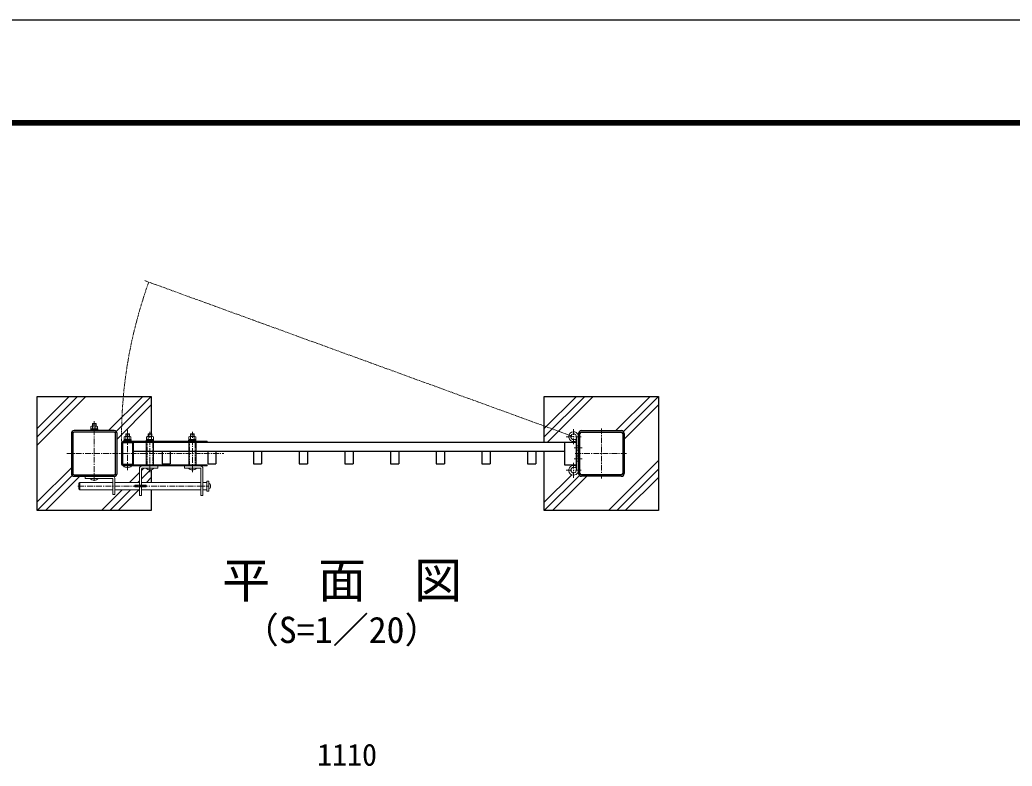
# Model space of a CAD drawing. Units: millimetres, scale not verified. Extents: x -4200 to 4200, y -2970 to 2970.
# Drawn here: x -2601 to -429, y 1337 to 2970 of the extents above; entities that cross this region are included whole.
import ezdxf
from ezdxf.enums import TextEntityAlignment as Align

# ---------------------------------------------------------------- set-up
doc = ezdxf.new("R2010")
doc.units = ezdxf.units.MM
doc.header["$LTSCALE"] = 10
for name, pattern in [('USER1', [2, 1.25, -0.25, 0.25, -0.25]), ('USER2', [0.375, 0.25, -0.125]), ('USER3', [1.25, 0.625, -0.125, 0.125, -0.125, 0.125, -0.125])]:
    doc.linetypes.add(name, pattern=pattern)
for name, color, linetype, lineweight in [('0-0_D-TTL-TXT', 7, 'Continuous', 25), ('0-1_D-TTL', 7, 'Continuous', 25), ('0-2_D-STR-DIM', 7, 'Continuous', 13), ('0-5_D-STR1', 1, 'Continuous', 25), ('0-7_D-STR4', 7, 'Continuous', 25), ('0-8_D-STR3', 3, 'Continuous', 13), ('0-9_D-BMK', 2, 'USER1', 13), ('0-A_D-DCR-HCH', 7, 'Continuous', 13)]:
    doc.layers.add(name, color=color, linetype=linetype, lineweight=lineweight)
doc.styles.add('ＭＳ ゴシック', font='')
doc.styles.get('ＭＳ ゴシック').set_extended_font_data('MS Gothic')

msp = doc.modelspace()

# ---------------------------------------------------------------- linework, layer by layer
at = {"layer": '0-1_D-TTL', "color": 2}
msp.add_lwpolyline([(-4199.68, 2970.23), (4200.32, 2970.23), (4200.32, -2969.77), (-4199.68, -2969.77)], close=True, dxfattribs=at)
at = {"layer": '0-1_D-TTL'}
for points in [[(-3929.68, 2750.23), (3930.32, 2750.23), (3930.32, -2749.77), (-3929.68, -2749.77)], [(-3927.18, 2747.73), (3927.82, 2747.73), (3927.82, -2747.27), (-3927.18, -2747.27)], [(-3924.68, 2745.23), (3925.32, 2745.23), (3925.32, -2744.77), (-3924.68, -2744.77)], [(-3922.18, 2742.73), (3922.82, 2742.73), (3922.82, -2742.27), (-3922.18, -2742.27)], [(-3919.68, 2740.23), (3920.32, 2740.23), (3920.32, -2739.77), (-3919.68, -2739.77)]]:
    msp.add_lwpolyline(points, close=True, dxfattribs=at)
at = {"layer": '0-5_D-STR1'}
for p, q in [((-2488.4, 2064.59), (-2488.4, 1977.39)), ((-2485.2, 2064.59), (-2485.2, 1977.39)), ((-2394.8, 2070.99), (-2482, 2070.99)), ((-2394.8, 2067.79), (-2482, 2067.79)), ((-2391.6, 1977.39), (-2391.6, 2064.59)), ((-2388.4, 1977.39), (-2388.4, 2064.59)), ((-1378.4, 2064.59), (-1378.4, 1984.29)), ((-1378.4, 1977.39), (-1378.4, 2064.59)), ((-1375.2, 1977.39), (-1375.2, 2064.59)), ((-1372, 2070.99), (-1284.8, 2070.99)), ((-1372, 2067.79), (-1284.8, 2067.79)), ((-1281.6, 2064.59), (-1281.6, 1977.39)), ((-1278.4, 2064.59), (-1278.4, 1977.39)), ((-2378.4, 2044.39), (-2378.4, 1997.59)), ((-2378.4, 2044.39), (-2378.4, 1997.59)), ((-2354, 2045.99), (-2376.8, 2045.99)), ((-2354, 2045.99), (-2376.8, 2045.99)), ((-2354, 2045.99), (-1383.4, 2045.99)), ((-2352.4, 1997.59), (-2352.4, 2044.39)), ((-2352.4, 1997.59), (-2352.4, 2044.39)), ((-1409.4, 2045.99), (-1409.4, 1995.99)), ((-1383.4, 2045.99), (-1383.4, 1995.99)), ((-2352.4, 2025.99), (-1409.4, 2025.99)), ((-2289.9, 2025.99), (-2289.9, 1997.99)), ((-2271.9, 2025.99), (-2271.9, 1997.99)), ((-2189.9, 2025.99), (-2189.9, 1997.99)), ((-2171.9, 2025.99), (-2171.9, 1997.99)), ((-2089.9, 2025.99), (-2089.9, 1997.99)), ((-2071.9, 2025.99), (-2071.9, 1997.99)), ((-1989.9, 2025.99), (-1989.9, 1997.99)), ((-1971.9, 2025.99), (-1971.9, 1997.99)), ((-1889.9, 2025.99), (-1889.9, 1997.99)), ((-1871.9, 2025.99), (-1871.9, 1997.99)), ((-1789.9, 2025.99), (-1789.9, 1997.99)), ((-1771.9, 2025.99), (-1771.9, 1997.99)), ((-1689.9, 2025.99), (-1689.9, 1997.99)), ((-1671.9, 2025.99), (-1671.9, 1997.99)), ((-1589.9, 2025.99), (-1589.9, 1997.99)), ((-1571.9, 2025.99), (-1571.9, 1997.99)), ((-1489.9, 2025.99), (-1489.9, 1997.99)), ((-1471.9, 2025.99), (-1471.9, 1997.99)), ((-2376.8, 1995.99), (-2354, 1995.99)), ((-2376.8, 1995.99), (-2354, 1995.99)), ((-2289.9, 1997.99), (-2271.9, 1997.99)), ((-2189.9, 1997.99), (-2171.9, 1997.99)), ((-2089.9, 1997.99), (-2071.9, 1997.99)), ((-1989.9, 1997.99), (-1971.9, 1997.99)), ((-1889.9, 1997.99), (-1871.9, 1997.99)), ((-1789.9, 1997.99), (-1771.9, 1997.99)), ((-1689.9, 1997.99), (-1671.9, 1997.99)), ((-1589.9, 1997.99), (-1571.9, 1997.99)), ((-1489.9, 1997.99), (-1471.9, 1997.99)), ((-1409.4, 1995.99), (-1383.4, 1995.99)), ((-2482, 1974.19), (-2394.8, 1974.19)), ((-2482, 1970.99), (-2394.8, 1970.99)), ((-1284.8, 1974.19), (-1372, 1974.19)), ((-1284.8, 1970.99), (-1372, 1970.99))]:
    msp.add_line(p, q, dxfattribs=at)
msp.add_lwpolyline([(-2376.8, 1997.59), (-2354, 1997.59), (-2354, 2044.39), (-2376.8, 2044.39)], close=True, dxfattribs=at)
msp.add_lwpolyline([(-2376.8, 1997.59), (-2354, 1997.59), (-2354, 2044.39), (-2376.8, 2044.39)], close=True, dxfattribs=at)
for centre, radius, start, end in [((-2482, 2064.59), 6.4, 90, 180), ((-2482, 2064.59), 3.2, 90, 180), ((-2394.8, 2064.59), 6.4, 0, 90), ((-2394.8, 2064.59), 3.2, 0, 90), ((-1372, 2064.59), 6.4, 90, 180), ((-1372, 2064.59), 3.2, 90, 180), ((-1284.8, 2064.59), 6.4, 0, 90), ((-1284.8, 2064.59), 3.2, 0, 90), ((-2376.8, 2044.39), 1.6, 90, 180), ((-2376.8, 2044.39), 1.6, 90, 180), ((-2354, 2044.39), 1.6, 0, 90), ((-2354, 2044.39), 1.6, 0, 90), ((-2482, 1977.39), 6.4, 180, 270), ((-2482, 1977.39), 3.2, 180, 270), ((-2394.8, 1977.39), 6.4, 270, 0), ((-2394.8, 1977.39), 3.2, 270, 0), ((-2376.8, 1997.59), 1.6, 180, 270), ((-2376.8, 1997.59), 1.6, 180, 270), ((-2354, 1997.59), 1.6, 270, 0), ((-2354, 1997.59), 1.6, 270, 0), ((-1372, 1977.39), 6.4, 180, 270), ((-1372, 1977.39), 3.2, 180, 270), ((-1284.8, 1977.39), 6.4, 270, 0), ((-1284.8, 1977.39), 3.2, 270, 0)]:
    msp.add_arc(centre, radius, start, end, dxfattribs=at)
at = {"layer": '0-7_D-STR4'}
for p, q in [((-2563.4, 1895.99), (-2563.4, 2145.99)), ((-1453.4, 2045.99), (-1453.4, 2145.99)), ((-1453.4, 2075.74), (-1383.15, 2145.99)), ((-1453.4, 2057.35), (-1364.76, 2145.99)), ((-1446.38, 2045.99), (-1346.38, 2145.99)), ((-1296.78, 2070.99), (-1221.78, 2145.99)), ((-1280.27, 2069.11), (-1203.4, 2145.99)), ((-1278.4, 2052.6), (-1203.4, 2127.6)), ((-1453.4, 1895.99), (-1453.4, 2025.99)), ((-1312.73, 1895.99), (-1203.4, 2005.32)), ((-2313.4, 1985.57), (-2313.4, 1957.69)), ((-1294.35, 1895.99), (-1203.4, 1986.94)), ((-1453.4, 1895.99), (-1376.52, 1972.86)), ((-1452.95, 1914.82), (-1393.31, 1974.46)), ((-1435.01, 1895.99), (-1360.01, 1970.99)), ((-1275.96, 1895.99), (-1203.4, 1968.55)), ((-2313.4, 1941.69), (-2313.4, 1895.99)), ((-2313.4, 1895.99), (-2563.4, 1895.99)), ((-1203.4, 1895.99), (-1453.4, 1895.99))]:
    msp.add_line(p, q, dxfattribs=at)
for points in [[(-2563.4, 2145.99), (-2313.4, 2145.99), (-2313.4, 2064.19)], [(-1453.4, 2145.99), (-1203.4, 2145.99), (-1203.4, 1895.99)]]:
    msp.add_lwpolyline(points, dxfattribs=at)
at = {"layer": '0-8_D-STR3'}
for p, q in [((-2442.4, 2081.09), (-2442.4, 2085.81)), ((-2441.72, 2081.09), (-2441.72, 2086.49)), ((-2435.07, 2086.49), (-2441.72, 2086.49)), ((-2435.07, 2081.09), (-2435.07, 2086.49)), ((-2435.07, 2086.49), (-2434.4, 2085.81)), ((-2434.4, 2081.09), (-2434.4, 2085.81)), ((-2446.4, 2072.59), (-2446.4, 2070.99)), ((-2446.4, 2070.99), (-2430.4, 2070.99)), ((-2446.1, 2074.59), (-2430.7, 2074.59)), ((-2446.1, 2072.59), (-2446.1, 2074.59)), ((-2430.7, 2072.59), (-2446.1, 2072.59)), ((-2445.9, 2074.59), (-2445.9, 2080.39)), ((-2445.9, 2074.59), (-2430.9, 2074.59)), ((-2444.17, 2081.09), (-2432.63, 2081.09)), ((-2442.15, 2074.59), (-2442.15, 2080.39)), ((-2438.9, 2074.59), (-2438.9, 2072.59)), ((-2437.9, 2074.59), (-2437.9, 2072.59)), ((-2434.65, 2074.59), (-2434.65, 2080.39)), ((-2430.9, 2074.59), (-2430.9, 2080.39)), ((-2430.7, 2074.59), (-2430.7, 2072.59)), ((-2368.72, 2058.39), (-2368.72, 2063.69)), ((-2362.07, 2063.69), (-2368.72, 2063.69)), ((-2362.07, 2058.39), (-2362.07, 2063.69)), ((-2362.07, 2063.69), (-2361.4, 2063.01)), ((-2320.4, 2058.39), (-2320.4, 2063.51)), ((-2319.72, 2058.39), (-2319.72, 2064.19)), ((-2313.07, 2064.19), (-2319.72, 2064.19)), ((-2313.07, 2058.39), (-2313.07, 2064.19)), ((-2313.07, 2064.19), (-2312.4, 2063.51)), ((-2312.4, 2058.39), (-2312.4, 2063.51)), ((-2227.4, 2058.39), (-2227.4, 2063.51)), ((-2226.72, 2058.39), (-2226.72, 2064.19)), ((-2220.08, 2064.19), (-2226.72, 2064.19)), ((-2220.08, 2058.39), (-2220.08, 2064.19)), ((-2220.08, 2064.19), (-2219.4, 2063.51)), ((-2219.4, 2058.39), (-2219.4, 2063.51)), ((-2375.9, 2048.29), (-2375.9, 2045.99)), ((-2375.9, 2048.29), (-2190.9, 2048.29)), ((-2375.9, 2045.99), (-2190.9, 2045.99)), ((-2373.4, 2049.89), (-2373.4, 2048.29)), ((-2373.4, 2048.29), (-2357.4, 2048.29)), ((-2373.1, 2051.89), (-2357.7, 2051.89)), ((-2373.1, 2049.89), (-2373.1, 2051.89)), ((-2357.7, 2049.89), (-2373.1, 2049.89)), ((-2372.9, 2051.89), (-2372.9, 2057.69)), ((-2372.9, 2051.89), (-2357.9, 2051.89)), ((-2371.17, 2058.39), (-2359.63, 2058.39)), ((-2369.4, 2058.39), (-2369.4, 2063.01)), ((-2369.15, 2051.89), (-2369.15, 2057.69)), ((-2365.9, 2051.89), (-2365.9, 2049.89)), ((-2364.9, 2051.89), (-2364.9, 2049.89)), ((-2361.65, 2051.89), (-2361.65, 2057.69)), ((-2361.4, 2058.39), (-2361.4, 2063.01)), ((-2357.9, 2051.89), (-2357.9, 2057.69)), ((-2357.7, 2051.89), (-2357.7, 2049.89)), ((-2324.4, 2049.89), (-2324.4, 2048.29)), ((-2324.4, 2048.29), (-2308.4, 2048.29)), ((-2324.1, 2051.89), (-2308.7, 2051.89)), ((-2324.1, 2049.89), (-2324.1, 2051.89)), ((-2308.7, 2049.89), (-2324.1, 2049.89)), ((-2323.9, 2051.89), (-2323.9, 2057.69)), ((-2323.9, 2051.89), (-2308.9, 2051.89)), ((-2322.17, 2058.39), (-2310.63, 2058.39)), ((-2321.15, 2048.29), (-2311.65, 2048.29)), ((-2320.15, 2051.89), (-2320.15, 2057.69)), ((-2316.9, 2051.89), (-2316.9, 2049.89)), ((-2315.9, 2051.89), (-2315.9, 2049.89)), ((-2312.65, 2051.89), (-2312.65, 2057.69)), ((-2308.9, 2051.89), (-2308.9, 2057.69)), ((-2308.7, 2051.89), (-2308.7, 2049.89)), ((-2233.15, 2048.29), (-2223.65, 2048.29)), ((-2231.65, 2049.89), (-2231.65, 2048.29)), ((-2231.65, 2048.29), (-2215.65, 2048.29)), ((-2231.35, 2051.89), (-2215.95, 2051.89)), ((-2231.35, 2049.89), (-2231.35, 2051.89)), ((-2215.95, 2049.89), (-2231.35, 2049.89)), ((-2231.15, 2051.89), (-2231.15, 2057.69)), ((-2231.15, 2051.89), (-2216.15, 2051.89)), ((-2229.43, 2058.39), (-2217.88, 2058.39)), ((-2227.4, 2051.89), (-2227.4, 2057.69)), ((-2224.15, 2051.89), (-2224.15, 2049.89)), ((-2223.15, 2051.89), (-2223.15, 2049.89)), ((-2219.9, 2051.89), (-2219.9, 2057.69)), ((-2216.15, 2051.89), (-2216.15, 2057.69)), ((-2215.95, 2051.89), (-2215.95, 2049.89)), ((-2190.9, 2048.29), (-2190.9, 2045.99)), ((-1382.9, 2048.97), (-1385.5, 2052.64)), ((-1382.9, 2057.69), (-1382.9, 1984.29)), ((-1378.4, 2037.99), (-1382.9, 2037.99)), ((-1378.4, 2027.99), (-1382.9, 2027.99)), ((-1378.4, 2017.24), (-1382.9, 2017.24)), ((-1378.4, 2013.99), (-1382.9, 2013.99)), ((-1378.4, 2003.99), (-1382.9, 2003.99)), ((-2375.9, 1993.69), (-2375.9, 1995.99)), ((-2375.9, 1995.99), (-2190.9, 1995.99)), ((-2375.9, 1993.69), (-2190.9, 1993.69)), ((-2374.4, 1993.69), (-2356.4, 1993.69)), ((-2334.9, 1987.69), (-2334.9, 1928.69)), ((-2333.4, 1993.69), (-2299.4, 1993.69)), ((-2333.4, 1989.19), (-2299.4, 1989.19)), ((-2325.4, 1989.19), (-2307.4, 1989.19)), ((-2299.4, 1989.19), (-2299.4, 1993.69)), ((-2206.4, 1993.69), (-2240.4, 1993.69)), ((-2240.4, 1989.19), (-2240.4, 1993.69)), ((-2206.4, 1989.19), (-2240.4, 1989.19)), ((-2233.15, 1993.69), (-2223.65, 1993.69)), ((-2232.4, 1989.19), (-2214.4, 1989.19)), ((-2204.9, 1987.69), (-2204.9, 1928.69)), ((-2190.9, 1993.69), (-2190.9, 1995.99)), ((-1382.9, 1993.01), (-1385.5, 1989.34)), ((-2470.14, 1957.69), (-2397.9, 1957.69)), ((-2470.14, 1957.69), (-2470.14, 1941.69)), ((-2458.4, 1970.99), (-2397.4, 1970.99)), ((-2458.4, 1970.99), (-2458.4, 1966.49)), ((-2458.4, 1966.49), (-2398.4, 1966.49)), ((-2397.9, 1965.99), (-2397.9, 1930.99)), ((-2393.4, 1966.99), (-2393.4, 1930.99)), ((-2393.4, 1957.69), (-2339.4, 1957.69)), ((-2334.9, 1957.69), (-2204.9, 1957.69)), ((-2200.4, 1957.69), (-2192.15, 1957.69)), ((-2192.15, 1960.69), (-2192.15, 1938.69)), ((-2192.15, 1957.69), (-2192.15, 1941.69)), ((-2192.15, 1955.69), (-2192.15, 1943.69)), ((-2187.65, 1944.44), (-2187.65, 1954.94)), ((-2186.75, 1954.94), (-2187.65, 1954.94)), ((-2339.4, 1941.69), (-2393.4, 1941.69)), ((-2204.9, 1941.69), (-2334.9, 1941.69)), ((-2192.15, 1941.69), (-2200.4, 1941.69)), ((-2186.75, 1944.44), (-2187.65, 1944.44)), ((-2183.75, 1947.44), (-2183.75, 1951.94)), ((-2397.9, 1930.99), (-2393.4, 1930.99))]:
    msp.add_line(p, q, dxfattribs=at)
at = {"layer": '0-8_D-STR3', "linetype": 'USER2'}
for p, q in [((-2322.75, 2045.99), (-2322.75, 1995.99)), ((-2310.05, 1995.99), (-2310.05, 2045.99)), ((-2229.75, 2045.99), (-2229.75, 1995.99)), ((-2217.05, 1995.99), (-2217.05, 2045.99))]:
    msp.add_line(p, q, dxfattribs=at)
at = {"layer": '0-8_D-STR3'}
for points in [[(-2434.4, 2085.81), (-2442.4, 2085.81), (-2441.72, 2086.49)], [(-2446.4, 2072.59), (-2430.4, 2072.59), (-2430.4, 2070.99)], [(-2361.4, 2063.01), (-2369.4, 2063.01), (-2368.72, 2063.69)], [(-2312.4, 2063.51), (-2320.4, 2063.51), (-2319.72, 2064.19)], [(-2219.4, 2063.51), (-2227.4, 2063.51), (-2226.72, 2064.19)], [(-2373.4, 2049.89), (-2357.4, 2049.89), (-2357.4, 2048.29)], [(-2324.4, 2049.89), (-2308.4, 2049.89), (-2308.4, 2048.29)], [(-2324.35, 1995.99), (-2308.45, 1995.99), (-2308.45, 2045.99)], [(-2308.45, 2045.99), (-2324.35, 2045.99), (-2324.35, 1995.99)], [(-2231.65, 2049.89), (-2215.65, 2049.89), (-2215.65, 2048.29)], [(-2231.35, 1995.99), (-2215.45, 1995.99), (-2215.45, 2045.99)], [(-2215.45, 2045.99), (-2231.35, 2045.99), (-2231.35, 1995.99)], [(-2339.4, 1987.69), (-2339.4, 1928.69), (-2334.9, 1928.69)], [(-2200.4, 1987.69), (-2200.4, 1928.69), (-2204.9, 1928.69)], [(-2397.9, 1941.69), (-2470.14, 1941.69), (-2472.14, 1943.69), (-2472.14, 1955.69), (-2470.14, 1957.69)], [(-2192.15, 1938.69), (-2187.65, 1938.69), (-2187.65, 1960.69), (-2192.15, 1960.69)]]:
    msp.add_lwpolyline(points, dxfattribs=at)
msp.add_lwpolyline([(-2349.65, 1947.69), (-2324.65, 1947.69), (-2324.65, 1951.69), (-2349.65, 1951.69)], close=True, dxfattribs=at)
for centre, radius, start, end in [((-2444.02, 2078.24), 2.85, 48.83491, 131.16509), ((-2438.4, 2070.69), 10.39, 68.85295, 111.14705), ((-2432.77, 2078.24), 2.85, 48.86505, 131.13495), ((-1389.1, 2057.69), 10.7, 0, 305.41111), ((-1389.1, 2057.69), 6.2, 0, 305.41111), ((-2371.02, 2055.54), 2.85, 48.83491, 131.16509), ((-2365.4, 2047.99), 10.39, 68.85295, 111.14705), ((-2359.77, 2055.54), 2.85, 48.86505, 131.13495), ((-2322.02, 2055.54), 2.85, 48.83491, 131.16509), ((-2316.4, 2047.99), 10.39, 68.85295, 111.14705), ((-2310.77, 2055.54), 2.85, 48.86505, 131.13495), ((-2229.27, 2055.54), 2.85, 48.83491, 131.16509), ((-2223.65, 2047.99), 10.39, 68.85295, 111.14705), ((-2218.02, 2055.54), 2.85, 48.86505, 131.13495), ((-2365.4, 2001.81), 12.12, 222.07502, 317.92498), ((-2333.4, 1987.69), 6, 90, 180), ((-2333.4, 1987.69), 1.5, 90, 180), ((-2316.4, 1997.31), 12.12, 222.07502, 317.92498), ((-2223.4, 1997.31), 12.12, 222.07502, 317.92498), ((-2206.4, 1987.69), 6, 0, 90), ((-2206.4, 1987.69), 1.5, 0, 90), ((-1389.1, 1984.29), 10.7, 54.58889, 0), ((-1389.1, 1984.29), 6.2, 54.58889, 0), ((-2438.4, 1974.61), 12.12, 222.07502, 317.92498), ((-2398.4, 1965.99), 0.5, 0, 90), ((-2397.4, 1966.99), 4, 0, 90), ((-2186.75, 1951.94), 3, 0, 90), ((-2186.75, 1947.44), 3, 270, 0)]:
    msp.add_arc(centre, radius, start, end, dxfattribs=at)
at = {"layer": '0-9_D-BMK', "linetype": 'USER3'}
msp.add_line((-1389.1, 2057.69), (-2328.65, 2399.66), dxfattribs=at)
at = {"layer": '0-9_D-BMK'}
for p, q in [((-2438.4, 1960.99), (-2438.4, 2092.02)), ((-2438.4, 1960.99), (-2438.4, 2080.99)), ((-2365.4, 1984.68), (-2365.4, 2072.76)), ((-2316.4, 1980.18), (-2316.4, 2068.26)), ((-2223.4, 1980.18), (-2223.4, 2068.26)), ((-1389.1, 2073.95), (-1389.1, 2041.43)), ((-1328.4, 2075.99), (-1328.4, 1965.99)), ((-2365.4, 2051.29), (-2365.4, 2042.99)), ((-1372.83, 2057.69), (-1405.36, 2057.69)), ((-2498.4, 2020.99), (-2154.8, 2020.99)), ((-1370.2, 2032.99), (-1387.9, 2032.99)), ((-1273.4, 2020.99), (-1387.9, 2020.99)), ((-2365.4, 1990.69), (-2365.4, 1998.99)), ((-2316.4, 1990.69), (-2316.4, 1998.99)), ((-1389.1, 1968.03), (-1389.1, 2000.55)), ((-1370.2, 2008.99), (-1387.9, 2008.99)), ((-2316.4, 1996.69), (-2316.4, 1986.19)), ((-2223.4, 1996.69), (-2223.4, 1986.19)), ((-1372.83, 1984.29), (-1405.36, 1984.29)), ((-2438.4, 1963.49), (-2438.4, 1973.99)), ((-2473.89, 1949.69), (-2186.4, 1949.69))]:
    msp.add_line(p, q, dxfattribs=at)
at = {"layer": '0-9_D-BMK', "linetype": 'USER3'}
msp.add_arc((-1389.1, 2057.69), 989.39, 160, 180.54431, dxfattribs=at)
at = {"layer": '0-A_D-DCR-HCH'}
for p, q in [((-2563.4, 2057.35), (-2474.76, 2145.99)), ((-2563.4, 2038.97), (-2456.38, 2145.99)), ((-2563.4, 2075.74), (-2493.15, 2145.99)), ((-2406.78, 2070.99), (-2331.78, 2145.99)), ((-2390.27, 2069.11), (-2313.4, 2145.99)), ((-2388.4, 2052.6), (-2313.4, 2127.6)), ((-2562.95, 1914.82), (-2488.4, 1989.37)), ((-2361.03, 1957.69), (-2339.4, 1979.32)), ((-2339.9, 1978.82), (-2339.4, 1979.32)), ((-2334.9, 1983.82), (-2329.53, 1989.19)), ((-2334.9, 1965.44), (-2315.95, 1984.39)), ((-2563.4, 1895.99), (-2486.52, 1972.86)), ((-2545.01, 1895.99), (-2470.01, 1970.99)), ((-2342.65, 1957.69), (-2339.4, 1960.94)), ((-2324.26, 1957.69), (-2313.4, 1968.55)), ((-2422.73, 1895.99), (-2377.03, 1941.69)), ((-2404.35, 1895.99), (-2358.65, 1941.69)), ((-2385.96, 1895.99), (-2339.4, 1942.55)), ((-2341.26, 1940.69), (-2340.26, 1941.69))]:
    msp.add_line(p, q, dxfattribs=at)

# ---------------------------------------------------------------- texts
at = {"layer": '0-0_D-TTL-TXT', "style": 'ＭＳ ゴシック'}
for s, height, p in [('平\u3000面\u3000図', 76.98, (-2158.42, 1681.9)), ('（S=1／20）', 57.7, (-2112.93, 1588.71))]:
    msp.add_text(s, height=height, dxfattribs=at).set_placement(p, align=Align.BOTTOM_LEFT)
at = {"layer": '0-2_D-STR-DIM', "style": 'ＭＳ ゴシック'}
msp.add_text('1110', height=48.09, dxfattribs=at).set_placement((-1950.3, 1323.08), align=Align.BOTTOM_LEFT)

doc.saveas('drawing.dxf')
